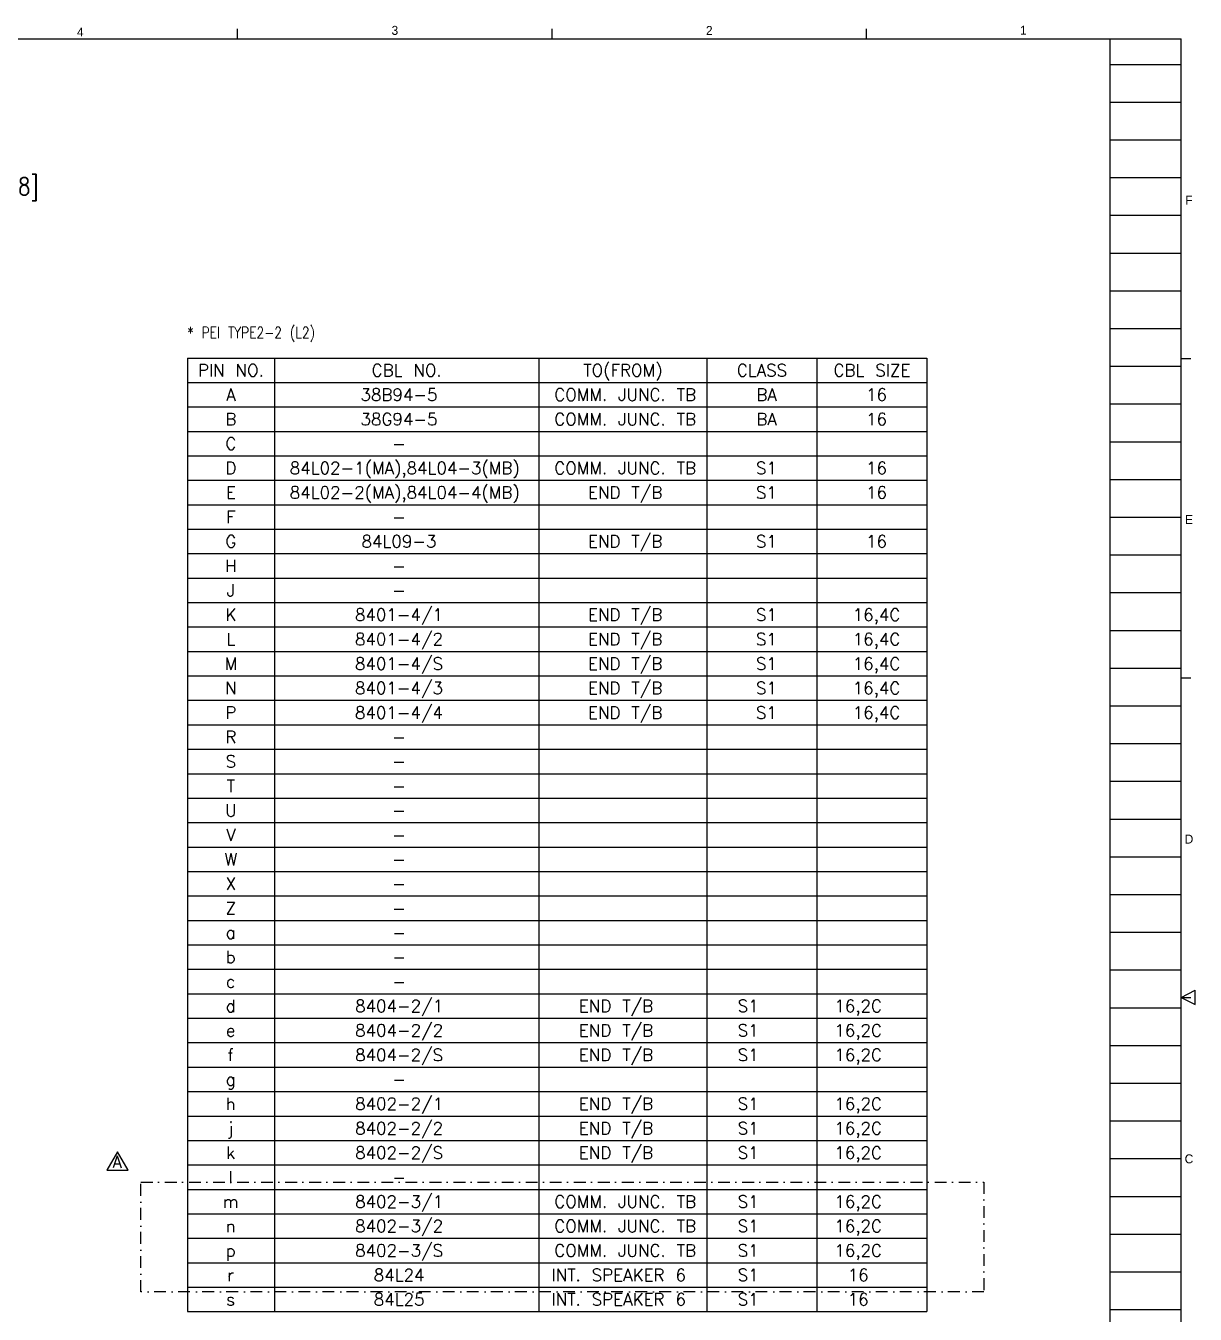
# Model space of a CAD drawing. Header units: millimetres. Extents: x 1063 to 1621, y 404 to 836.
# Drawn here: x 1363.7 to 1611.7, y 553.1 to 826.3 of the extents above; entities that cross this region are included whole.
import ezdxf
from ezdxf.enums import TextEntityAlignment as Align

# ---------------------------------------------------------------- set-up
doc = ezdxf.new("R2010")
doc.units = ezdxf.units.MM
doc.linetypes.add('DASHDOT', pattern=[1, 0.5, -0.25, 0, -0.25])
doc.layers.add('현배선도', color=7, linetype='Continuous')
doc.styles.add('ROMANS', font='txt', dxfattribs={"height": 0.2})
doc.styles.get("Standard").update_dxf_attribs({"font": 'txt.shx', "bigfont": 'whgtxt.shx'})

msp = doc.modelspace()

# ---------------------------------------------------------------- linework, layer by layer
at = {"color": 6, "linetype": 'Continuous'}
for p, q in [((1408.63, 823.49), (1408.63, 825.59)), ((1475.31, 823.49), (1475.31, 825.59)), ((1541.98, 823.49), (1541.98, 825.59)), ((1593.66, 810.09), (1608.66, 810.09)), ((1593.66, 794.09), (1608.66, 794.09)), ((1593.66, 778.09), (1608.66, 778.09)), ((1593.66, 762.09), (1608.66, 762.09)), ((1608.66, 755.76), (1610.71, 755.76)), ((1593.66, 746.09), (1608.66, 746.09)), ((1593.66, 730.09), (1608.66, 730.09)), ((1593.66, 714.09), (1608.66, 714.09)), ((1593.66, 698.09), (1608.66, 698.09)), ((1608.66, 688.02), (1610.71, 688.02)), ((1593.66, 682.09), (1608.66, 682.09)), ((1593.66, 666.09), (1608.66, 666.09)), ((1593.66, 650.09), (1608.66, 650.09)), ((1593.66, 634.09), (1608.66, 634.09)), ((1608.66, 620.29), (1610.71, 620.29)), ((1593.66, 618.09), (1608.66, 618.09)), ((1593.66, 602.09), (1608.66, 602.09)), ((1593.66, 586.09), (1608.66, 586.09)), ((1593.66, 570.09), (1608.66, 570.09)), ((1593.66, 554.09), (1608.66, 554.09))]:
    msp.add_line(p, q, dxfattribs=at)
at = {"color": 5, "linetype": 'Continuous'}
for p, q in [((1075.26, 823.49), (1608.66, 823.49)), ((1593.66, 417.09), (1593.66, 823.49)), ((1608.66, 417.09), (1608.66, 823.49)), ((1593.66, 818.09), (1608.66, 818.09)), ((1593.66, 802.09), (1608.66, 802.09)), ((1593.66, 786.09), (1608.66, 786.09)), ((1593.66, 770.09), (1608.66, 770.09)), ((1593.66, 754.09), (1608.66, 754.09)), ((1593.66, 738.09), (1608.66, 738.09)), ((1593.66, 722.09), (1608.66, 722.09)), ((1593.66, 706.09), (1608.66, 706.09)), ((1593.66, 690.09), (1608.66, 690.09)), ((1593.66, 674.09), (1608.66, 674.09)), ((1593.66, 658.09), (1608.66, 658.09)), ((1593.66, 642.09), (1608.66, 642.09)), ((1593.66, 626.09), (1608.66, 626.09)), ((1593.66, 610.09), (1608.66, 610.09)), ((1593.66, 594.09), (1608.66, 594.09)), ((1593.66, 578.09), (1608.66, 578.09)), ((1593.66, 562.09), (1608.66, 562.09))]:
    msp.add_line(p, q, dxfattribs=at)
for p, q in [((1397.99, 755.83), (1397.99, 636.6)), ((1397.99, 755.83), (1554.8, 755.83)), ((1416.46, 755.83), (1416.46, 636.6)), ((1472.51, 755.83), (1472.51, 636.6)), ((1508.15, 755.83), (1508.15, 636.6)), ((1531.48, 755.83), (1531.48, 636.6)), ((1554.8, 755.83), (1554.8, 553.66)), ((1397.99, 750.65), (1554.8, 750.65)), ((1397.99, 745.46), (1554.8, 745.46)), ((1397.99, 740.28), (1554.8, 740.28)), ((1397.99, 735.1), (1554.8, 735.1)), ((1397.99, 729.91), (1554.8, 729.91)), ((1397.99, 724.73), (1554.8, 724.73)), ((1397.99, 719.54), (1554.8, 719.54)), ((1397.99, 714.36), (1554.8, 714.36)), ((1397.99, 709.18), (1554.8, 709.18)), ((1397.99, 703.99), (1554.8, 703.99)), ((1397.99, 698.81), (1554.8, 698.81)), ((1397.99, 693.62), (1554.8, 693.62)), ((1397.99, 688.44), (1554.8, 688.44)), ((1397.99, 683.26), (1554.8, 683.26)), ((1397.99, 678.07), (1554.8, 678.07)), ((1397.99, 672.89), (1554.8, 672.89)), ((1397.99, 667.7), (1554.8, 667.7)), ((1397.99, 662.52), (1554.8, 662.52)), ((1397.99, 657.34), (1554.8, 657.34)), ((1397.99, 652.15), (1554.8, 652.15)), ((1397.99, 646.97), (1554.8, 646.97)), ((1397.99, 641.78), (1554.8, 641.78)), ((1397.99, 641.78), (1397.99, 553.66)), ((1416.46, 641.78), (1416.46, 553.66)), ((1472.51, 641.78), (1472.51, 553.66)), ((1508.15, 641.78), (1508.15, 553.66)), ((1531.48, 641.78), (1531.48, 553.66)), ((1397.99, 636.6), (1554.8, 636.6)), ((1397.99, 631.42), (1554.8, 631.42)), ((1397.99, 626.23), (1554.8, 626.23)), ((1397.99, 621.05), (1554.8, 621.05)), ((1397.99, 615.86), (1554.8, 615.86)), ((1397.99, 610.68), (1554.8, 610.68)), ((1397.99, 605.5), (1554.8, 605.5)), ((1397.99, 600.31), (1554.8, 600.31)), ((1397.99, 595.13), (1554.8, 595.13)), ((1397.99, 589.94), (1554.8, 589.94)), ((1397.99, 584.76), (1554.8, 584.76)), ((1397.99, 579.58), (1554.8, 579.58)), ((1397.99, 574.39), (1554.8, 574.39)), ((1397.99, 569.21), (1554.8, 569.21)), ((1397.99, 564.02), (1554.8, 564.02)), ((1397.99, 558.84), (1554.8, 558.84)), ((1397.99, 553.66), (1554.8, 553.66))]:
    msp.add_line(p, q)
at = {"color": 2, "linetype": 'Continuous'}
for p, q in [((1608.66, 620.29), (1611.68, 621.81)), ((1608.66, 620.29), (1611.68, 618.77)), ((1611.68, 618.77), (1611.68, 621.81))]:
    msp.add_line(p, q, dxfattribs=at)
at = {"color": 6}
msp.add_lwpolyline([(1385.42, 583.64), (1383.16, 587.56), (1380.9, 583.64)], close=True, dxfattribs=at)
at = {"color": 2, "linetype": 'DASHDOT', "ltscale": 5}
msp.add_lwpolyline([(1388.14, 581.14), (1566.85, 581.14), (1566.85, 557.84), (1388.14, 557.84)], close=True, dxfattribs=at)

# ---------------------------------------------------------------- texts
for s, height, p in [('PIN NO.', 2.592, (1407.22, 753.24)), ('CBL NO.', 2.592, (1444.48, 753.24)), ('TO(FROM)', 2.592, (1490.33, 753.24)), ('CLASS', 2.592, (1519.81, 753.24)), ('CBL SIZE', 2.592, (1543.14, 753.24)), ('A', 2.59, (1407.22, 748.06)), ('38B94-5', 2.592, (1442.86, 748.06)), ('COMM. JUNC. TB', 2.592, (1490.81, 748.06)), ('BA', 2.592, (1520.78, 748.06)), ('16', 2.592, (1544.11, 748.06)), ('B', 2.59, (1407.22, 742.87)), ('38G94-5', 2.592, (1442.86, 742.87)), ('COMM. JUNC. TB', 2.592, (1490.81, 742.87)), ('BA', 2.592, (1520.78, 742.87)), ('16', 2.592, (1544.11, 742.87)), ('C', 2.59, (1407.22, 737.69)), ('-', 2.59, (1442.86, 737.69)), ('D', 2.59, (1407.22, 732.5)), ('84L02-1(MA),84L04-3(MB)', 2.592, (1444.08, 732.5)), ('COMM. JUNC. TB', 2.592, (1490.81, 732.5)), ('S1', 2.592, (1520.78, 732.5)), ('16', 2.592, (1544.11, 732.5)), ('E', 2.59, (1407.22, 727.32)), ('84L02-2(MA),84L04-4(MB)', 2.592, (1444.08, 727.32)), ('END T/B', 2.592, (1490.81, 727.32)), ('S1', 2.592, (1520.78, 727.32)), ('16', 2.592, (1544.11, 727.32)), ('F', 2.59, (1407.22, 722.14)), ('-', 2.59, (1442.86, 722.14)), ('END T/B', 2.592, (1490.81, 716.95)), ('G', 2.59, (1407.22, 716.95)), ('84L09-3', 2.592, (1442.86, 716.95)), ('S1', 2.592, (1520.78, 716.95)), ('16', 2.592, (1544.11, 716.95)), ('H', 2.59, (1407.22, 711.77)), ('-', 2.59, (1442.86, 711.77)), ('J', 2.59, (1407.22, 706.58)), ('-', 2.59, (1442.86, 706.58)), ('K', 2.59, (1407.22, 701.4)), ('8401-4/1', 2.592, (1442.86, 701.4)), ('END T/B', 2.592, (1490.81, 701.4)), ('S1', 2.592, (1520.78, 701.4)), ('16,4C', 2.592, (1544.11, 701.4)), ('L', 2.59, (1407.22, 696.22)), ('8401-4/2', 2.592, (1442.86, 696.22)), ('END T/B', 2.592, (1490.81, 696.22)), ('S1', 2.592, (1520.78, 696.22)), ('16,4C', 2.592, (1544.11, 696.22)), ('M', 2.59, (1407.22, 691.03)), ('8401-4/S', 2.592, (1442.86, 691.03)), ('END T/B', 2.592, (1490.81, 691.03)), ('S1', 2.592, (1520.78, 691.03)), ('16,4C', 2.592, (1544.11, 691.03)), ('N', 2.59, (1407.22, 685.85)), ('8401-4/3', 2.592, (1442.86, 685.85)), ('END T/B', 2.592, (1490.81, 685.85)), ('S1', 2.592, (1520.78, 685.85)), ('16,4C', 2.592, (1544.11, 685.85)), ('P', 2.59, (1407.22, 680.66)), ('8401-4/4', 2.592, (1442.86, 680.66)), ('END T/B', 2.592, (1490.81, 680.66)), ('S1', 2.592, (1520.78, 680.66)), ('16,4C', 2.592, (1544.11, 680.66)), ('R', 2.59, (1407.22, 675.48)), ('-', 2.59, (1442.86, 675.48)), ('S', 2.59, (1407.22, 670.3)), ('-', 2.59, (1442.86, 670.3)), ('T', 2.59, (1407.22, 665.11)), ('-', 2.59, (1442.86, 665.11)), ('U', 2.59, (1407.22, 659.93)), ('-', 2.59, (1442.86, 659.93)), ('V', 2.59, (1407.22, 654.74)), ('-', 2.59, (1442.86, 654.74)), ('W', 2.59, (1407.22, 649.56)), ('-', 2.59, (1442.86, 649.56)), ('X', 2.59, (1407.22, 644.38)), ('-', 2.59, (1442.86, 644.38)), ('Z', 2.59, (1407.22, 639.19)), ('-', 2.59, (1442.86, 639.19)), ('a', 2.59, (1407.16, 634.01)), ('-', 2.59, (1442.89, 634.01)), ('b', 2.59, (1407.16, 628.82)), ('-', 2.59, (1442.89, 628.82)), ('c', 2.59, (1407.16, 623.64)), ('-', 2.59, (1442.89, 623.64)), ('8404-2/1', 2.592, (1442.89, 618.46)), ('END T/B', 2.592, (1488.87, 618.46)), ('d', 2.59, (1407.16, 618.46)), ('S1', 2.592, (1516.9, 618.46)), ('16,2C', 2.592, (1540.22, 618.46)), ('8404-2/2', 2.592, (1442.89, 613.27)), ('END T/B', 2.592, (1488.87, 613.27)), ('e', 2.59, (1407.16, 613.27)), ('S1', 2.592, (1516.9, 613.27)), ('16,2C', 2.592, (1540.22, 613.27)), ('f', 2.59, (1407.16, 608.09)), ('8404-2/S', 2.592, (1442.89, 608.09)), ('END T/B', 2.592, (1488.87, 608.09)), ('S1', 2.592, (1516.9, 608.09)), ('16,2C', 2.592, (1540.22, 608.09)), ('g', 2.59, (1407.16, 602.9)), ('-', 2.59, (1442.89, 602.9)), ('h', 2.59, (1407.16, 597.72)), ('8402-2/1', 2.592, (1442.89, 597.72)), ('END T/B', 2.592, (1488.87, 597.72)), ('S1', 2.592, (1516.9, 597.72)), ('16,2C', 2.592, (1540.22, 597.72)), ('j', 2.59, (1407.16, 592.54)), ('8402-2/2', 2.592, (1442.89, 592.54)), ('END T/B', 2.592, (1488.87, 592.54)), ('S1', 2.592, (1516.9, 592.54)), ('16,2C', 2.592, (1540.22, 592.54)), ('k', 2.59, (1407.16, 587.35)), ('8402-2/S', 2.592, (1442.89, 587.35)), ('END T/B', 2.592, (1488.87, 587.35)), ('S1', 2.592, (1516.9, 587.35)), ('16,2C', 2.592, (1540.22, 587.35)), ('l', 2.59, (1407.16, 582.17)), ('-', 2.59, (1442.89, 582.17)), ('m', 2.59, (1407.16, 576.98)), ('8402-3/1', 2.592, (1442.89, 576.98)), ('COMM. JUNC. TB', 2.592, (1490.81, 576.98)), ('S1', 2.592, (1516.9, 576.98)), ('16,2C', 2.592, (1540.22, 576.98)), ('n', 2.59, (1407.16, 571.8)), ('8402-3/2', 2.592, (1442.89, 571.8)), ('COMM. JUNC. TB', 2.592, (1490.81, 571.8)), ('S1', 2.592, (1516.9, 571.8)), ('16,2C', 2.592, (1540.22, 571.8)), ('8402-3/S', 2.592, (1442.89, 566.62)), ('p', 2.59, (1407.16, 566.62)), ('COMM. JUNC. TB', 2.592, (1490.81, 566.62)), ('S1', 2.592, (1516.9, 566.62)), ('16,2C', 2.592, (1540.22, 566.62)), ('84L24', 2.592, (1442.89, 561.43)), ('INT. SPEAKER 6', 2.592, (1489.44, 561.43)), ('S1', 2.592, (1516.9, 561.43)), ('16', 2.592, (1540.22, 561.43)), ('r', 2.59, (1407.16, 561.43)), ('84L25', 2.592, (1442.89, 556.25)), ('INT. SPEAKER 6', 2.592, (1489.44, 556.25)), ('S1', 2.592, (1516.9, 556.25)), ('16', 2.592, (1540.22, 556.25)), ('s', 2.59, (1407.16, 556.25))]:
    msp.add_text(s, height=height).set_placement(p, align=Align.MIDDLE_CENTER)
at = {"color": 4, "char_height": 1.9, "attachment_point": 5, "style": 'ROMANS'}
for s, insert in [('{\\fﾱﾼﾸﾲￃﾼ|b0|i0|c129|p49;4 }', (1375.29, 824.95)), ('{\\fﾱﾼﾸﾲￃﾼ|b0|i0|c129|p49;3 }', (1441.98, 825.28)), ('{\\fﾱﾼﾸﾲￃﾼ|b0|i0|c129|p49;2 }', (1508.65, 825.28)), ('{\\fﾱﾼﾸﾲￃﾼ|b0|i0|c129|p49;1 }', (1575.23, 825.32)), ('{\\fﾱﾼﾸﾲￃﾼ|b0|i0|c129|p49;F }', (1610.35, 789.31)), ('{\\fﾱﾼﾸﾲￃﾼ|b0|i0|c129|p49;E }', (1610.35, 721.58)), ('{\\fﾱﾼﾸﾲￃﾼ|b0|i0|c129|p49;D }', (1610.35, 653.84)), ('{\\fﾱﾼﾸﾲￃﾼ|b0|i0|c129|p49;C }', (1610.35, 586.03))]:
    msp.add_mtext(s, dxfattribs=dict(at, insert=insert))
at = {"insert": (1383.11, 585.41), "char_height": 2.5, "width": 4.2465, "attachment_point": 5}
msp.add_mtext('{\\Fromans|c129;\\C4;A}', dxfattribs=at)
at = {"layer": '현배선도', "color": 4, "width": 0.8}
for s, height, p in [('[ITH03FPA28-21PB0G1F8]', 3.72, (1313.16, 790.36)), ('* PEI TYPE2-2 (L2)', 2.3808, (1397.99, 760.03))]:
    msp.add_text(s, height=height, dxfattribs=at).set_placement(p)

doc.saveas('drawing.dxf')
